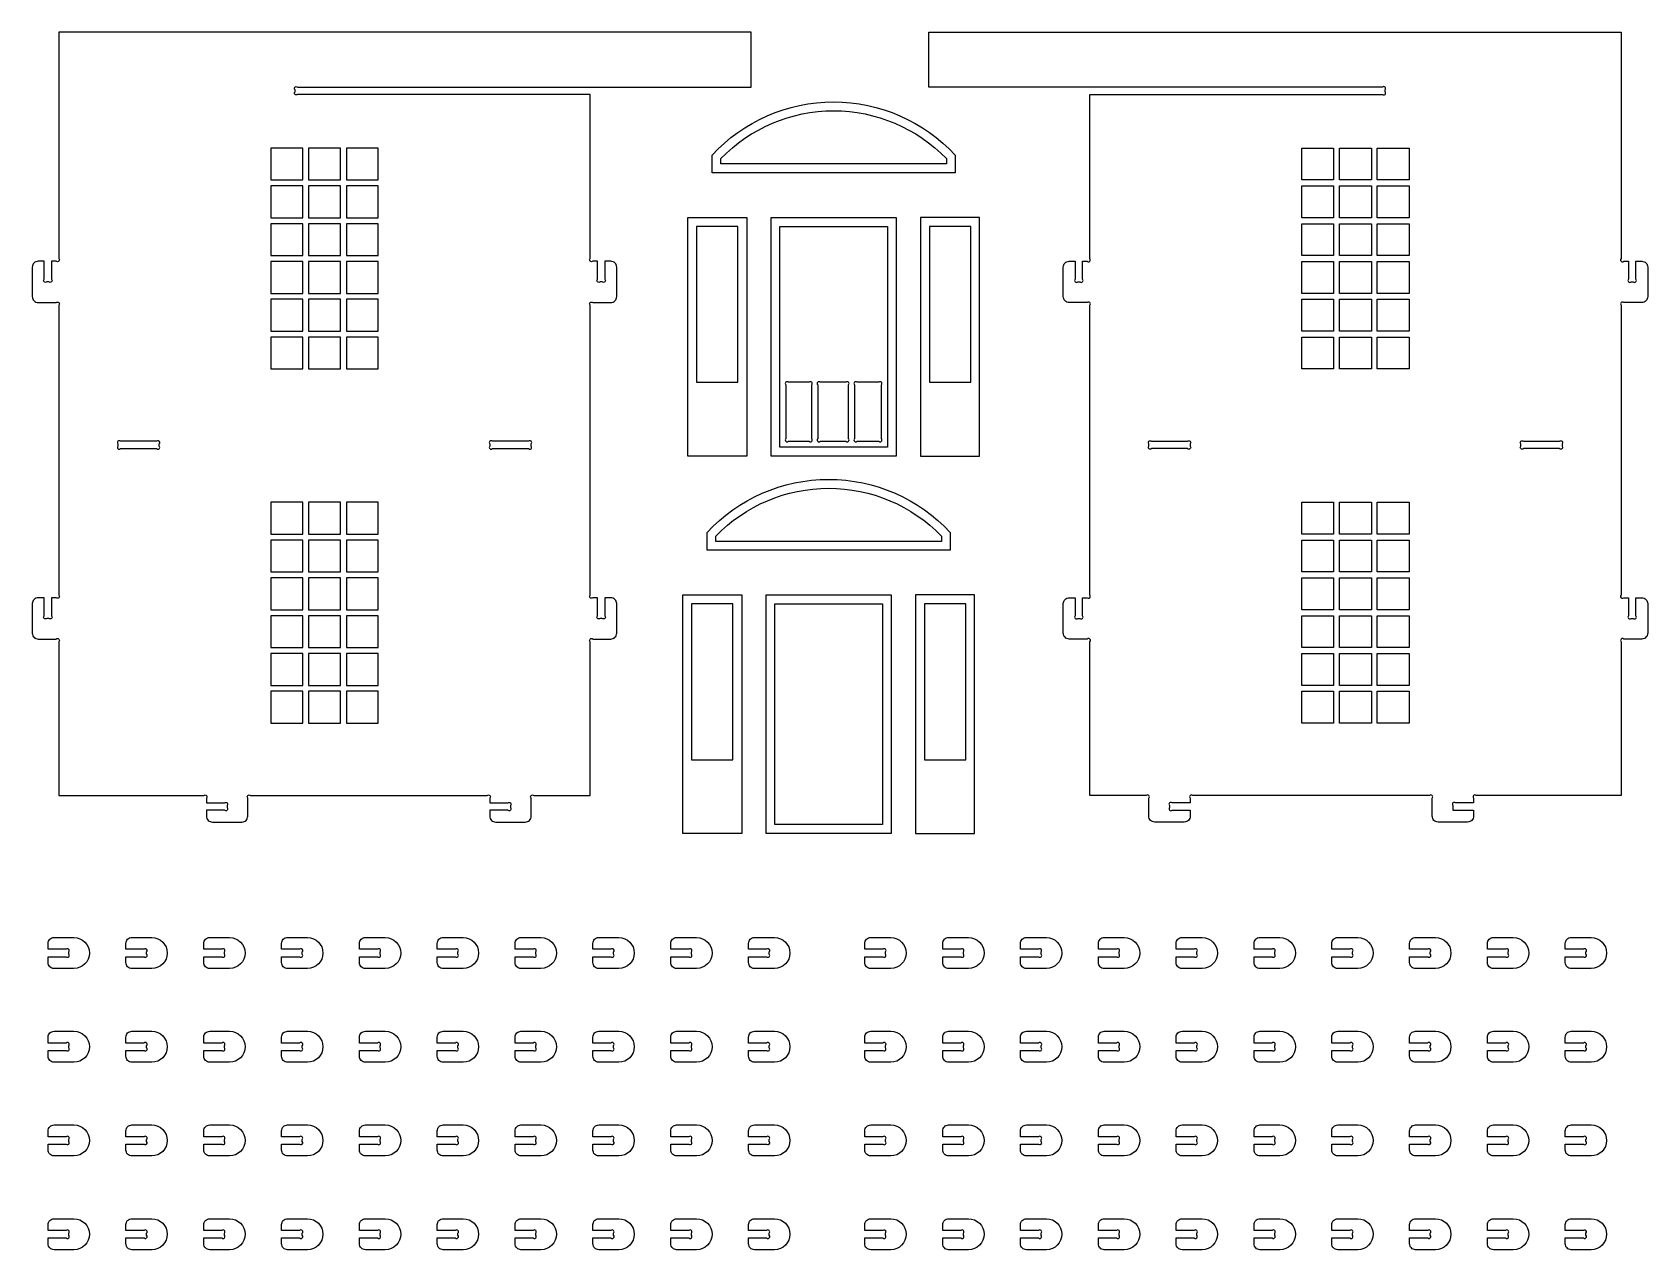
# Model space of a CAD drawing. Extents: x 9576 to 9806, y 1039 to 1165.
# Drawn here: x 9750.9 to 9805.6, y 1041.4 to 1082.7 of the extents above; entities that cross this region are included whole.
import ezdxf

# ---------------------------------------------------------------- set-up
doc = ezdxf.new("R2010")
doc.units = 0
doc.header["$MEASUREMENT"] = 0
doc.layers.add('LAYER_1', color=18, linetype='CONTINUOUS')

msp = doc.modelspace()

# ---------------------------------------------------------------- linework, layer by layer
at = {"layer": 'LAYER_1'}
for points in [[(9775.224, 1081.73), (9775.224, 1082.657), (9751.774, 1082.657), (9751.774, 1074.99, -1), (9751.685, 1074.902), (9751.524, 1074.902), (9751.524, 1074.29, -1), (9751.435, 1074.202), (9751.362, 1074.202, -1), (9751.274, 1074.29), (9751.274, 1074.902), (9751.074, 1074.902, 0.414214), (9750.874, 1074.702), (9750.874, 1073.702, 0.414214), (9751.074, 1073.502), (9751.685, 1073.502, -1), (9751.774, 1073.413), (9751.774, 1063.59, -1), (9751.685, 1063.502), (9751.524, 1063.502), (9751.524, 1062.89, -1), (9751.435, 1062.802), (9751.362, 1062.802, -1), (9751.274, 1062.89), (9751.274, 1063.502), (9751.074, 1063.502, 0.414214), (9750.874, 1063.302), (9750.874, 1062.302, 0.414214), (9751.074, 1062.102), (9751.685, 1062.102, -1), (9751.774, 1062.013), (9751.774, 1056.802), (9756.685, 1056.802, -1), (9756.774, 1056.713), (9756.774, 1056.552), (9757.385, 1056.552, -1), (9757.474, 1056.463), (9757.474, 1056.39, -1), (9757.385, 1056.302), (9756.774, 1056.302), (9756.774, 1056.102, 0.414214), (9756.974, 1055.902), (9757.974, 1055.902, 0.414214), (9758.174, 1056.102), (9758.174, 1056.713, -1), (9758.262, 1056.802), (9766.285, 1056.802, -1), (9766.374, 1056.713), (9766.374, 1056.552), (9766.985, 1056.552, -1), (9767.074, 1056.463), (9767.074, 1056.39, -1), (9766.985, 1056.302), (9766.374, 1056.302), (9766.374, 1056.102, 0.414214), (9766.574, 1055.902), (9767.574, 1055.902, 0.414214), (9767.774, 1056.102), (9767.774, 1056.713, -1), (9767.862, 1056.802), (9769.774, 1056.802), (9769.774, 1062.013, -1), (9769.862, 1062.102), (9770.474, 1062.102, 0.414214), (9770.674, 1062.302), (9770.674, 1063.302, 0.414214), (9770.474, 1063.502), (9770.274, 1063.502), (9770.274, 1062.89, -1), (9770.185, 1062.802), (9770.112, 1062.802, -1), (9770.024, 1062.89), (9770.024, 1063.502), (9769.862, 1063.502, -1), (9769.774, 1063.59), (9769.774, 1073.413, -1), (9769.862, 1073.502), (9770.474, 1073.502, 0.414214), (9770.674, 1073.702), (9770.674, 1074.702, 0.414214), (9770.474, 1074.902), (9770.274, 1074.902), (9770.274, 1074.29, -1), (9770.185, 1074.202), (9770.112, 1074.202, -1), (9770.024, 1074.29), (9770.024, 1074.902), (9769.862, 1074.902, -1), (9769.774, 1074.99), (9769.774, 1080.552), (9759.862, 1080.552, -1), (9759.774, 1080.64), (9759.774, 1080.713, -1), (9759.862, 1080.802), (9775.224, 1080.802)], [(9796.704, 1080.64), (9796.704, 1080.713, 1), (9796.616, 1080.802), (9781.254, 1080.802), (9781.254, 1082.657), (9804.704, 1082.657), (9804.704, 1074.99, 1), (9804.792, 1074.902), (9804.954, 1074.902), (9804.954, 1074.29, 1), (9805.042, 1074.202), (9805.116, 1074.202, 1), (9805.204, 1074.29), (9805.204, 1074.902), (9805.404, 1074.902, -0.414214), (9805.604, 1074.702), (9805.604, 1073.702, -0.414214), (9805.404, 1073.502), (9804.792, 1073.502, 1), (9804.704, 1073.413), (9804.704, 1063.59, 1), (9804.792, 1063.502), (9804.954, 1063.502), (9804.954, 1062.89, 1), (9805.042, 1062.802), (9805.116, 1062.802, 1), (9805.204, 1062.89), (9805.204, 1063.502), (9805.404, 1063.502, -0.414214), (9805.604, 1063.302), (9805.604, 1062.302, -0.414214), (9805.404, 1062.102), (9804.792, 1062.102, 1), (9804.704, 1062.013), (9804.704, 1056.802), (9799.792, 1056.802, 1), (9799.704, 1056.713), (9799.704, 1056.552), (9799.092, 1056.552, 1), (9799.004, 1056.463), (9799.004, 1056.302), (9799.704, 1056.302), (9799.704, 1056.102, -0.414214), (9799.504, 1055.902), (9798.504, 1055.902, -0.414214), (9798.304, 1056.102), (9798.304, 1056.713, 1), (9798.216, 1056.802), (9790.192, 1056.802, 1), (9790.104, 1056.713), (9790.104, 1056.552), (9789.492, 1056.552, 1), (9789.404, 1056.463), (9789.404, 1056.39, 1), (9789.492, 1056.302), (9790.104, 1056.302), (9790.104, 1056.102, -0.414214), (9789.904, 1055.902), (9788.904, 1055.902, -0.414214), (9788.704, 1056.102), (9788.704, 1056.713, 1), (9788.616, 1056.802), (9786.704, 1056.802), (9786.704, 1062.013, 1), (9786.616, 1062.102), (9786.004, 1062.102, -0.414214), (9785.804, 1062.302), (9785.804, 1063.302, -0.414214), (9786.004, 1063.502), (9786.204, 1063.502), (9786.204, 1062.89, 1), (9786.292, 1062.802), (9786.366, 1062.802, 1), (9786.454, 1062.89), (9786.454, 1063.502), (9786.616, 1063.502, 1), (9786.704, 1063.59), (9786.704, 1073.413, 1), (9786.616, 1073.502), (9786.004, 1073.502, -0.414214), (9785.804, 1073.702), (9785.804, 1074.702, -0.414214), (9786.004, 1074.902), (9786.204, 1074.902), (9786.204, 1074.29, 1), (9786.292, 1074.202), (9786.366, 1074.202, 1), (9786.454, 1074.29), (9786.454, 1074.902), (9786.616, 1074.902, 1), (9786.704, 1074.99), (9786.704, 1080.552), (9796.616, 1080.552, 1)], [(9782.143, 1077.899), (9773.903, 1077.899), (9773.903, 1078.499, -0.436893), (9782.143, 1078.499)], [(9781.843, 1078.199), (9774.203, 1078.199), (9774.203, 1078.379, -0.423936), (9781.843, 1078.379)], [(9777.194, 1070.802), (9776.491, 1070.802, 1), (9776.403, 1070.713), (9776.403, 1068.89, 1), (9776.491, 1068.802), (9777.194, 1068.802, 1), (9777.283, 1068.89), (9777.283, 1070.713, 1)], [(9778.441, 1070.802), (9777.571, 1070.802, 1), (9777.483, 1070.713), (9777.483, 1068.89, 1), (9777.571, 1068.802), (9778.441, 1068.802, 1), (9778.529, 1068.89), (9778.529, 1070.713, 1)], [(9779.554, 1070.802), (9778.818, 1070.802, 1), (9778.729, 1070.713), (9778.729, 1068.89, 1), (9778.818, 1068.802), (9779.554, 1068.802, 1), (9779.643, 1068.89), (9779.643, 1070.713, 1)], [(9753.862, 1068.552), (9755.085, 1068.552, 1), (9755.174, 1068.64), (9755.174, 1068.713, 1), (9755.085, 1068.802), (9753.862, 1068.802, 1), (9753.774, 1068.713), (9753.774, 1068.64, 1)], [(9766.462, 1068.552), (9767.685, 1068.552, 1), (9767.774, 1068.64), (9767.774, 1068.713, 1), (9767.685, 1068.802), (9766.462, 1068.802, 1), (9766.374, 1068.713), (9766.374, 1068.64, 1)], [(9788.792, 1068.802), (9790.016, 1068.802, -1), (9790.104, 1068.713), (9790.104, 1068.64, -1), (9790.016, 1068.552), (9788.792, 1068.552, -1), (9788.704, 1068.64), (9788.704, 1068.713, -1)], [(9801.392, 1068.802), (9802.616, 1068.802, -1), (9802.704, 1068.713), (9802.704, 1068.64, -1), (9802.616, 1068.552), (9801.392, 1068.552, -1), (9801.304, 1068.64), (9801.304, 1068.713, -1)], [(9781.975, 1065.112), (9773.735, 1065.112), (9773.735, 1065.712, -0.436893), (9781.975, 1065.712)], [(9781.675, 1065.412), (9774.035, 1065.412), (9774.035, 1065.592, -0.423936), (9781.675, 1065.592)], [(9751.409, 1051.341), (9752.021, 1051.341, 1), (9752.109, 1051.429), (9752.109, 1051.503, 1), (9752.021, 1051.591), (9751.409, 1051.591), (9751.409, 1051.791, -0.414214), (9751.609, 1051.991), (9752.284, 1051.991, -1), (9752.284, 1050.941), (9751.609, 1050.941, -0.414214), (9751.409, 1051.141)], [(9754.046, 1051.341), (9754.658, 1051.341, 1), (9754.746, 1051.429), (9754.746, 1051.503, 1), (9754.658, 1051.591), (9754.046, 1051.591), (9754.046, 1051.791, -0.414214), (9754.246, 1051.991), (9754.921, 1051.991, -1), (9754.921, 1050.941), (9754.246, 1050.941, -0.414214), (9754.046, 1051.141)], [(9756.683, 1051.341), (9757.295, 1051.341, 1), (9757.383, 1051.429), (9757.383, 1051.503, 1), (9757.295, 1051.591), (9756.683, 1051.591), (9756.683, 1051.791, -0.414214), (9756.883, 1051.991), (9757.558, 1051.991, -1), (9757.558, 1050.941), (9756.883, 1050.941, -0.414214), (9756.683, 1051.141)], [(9759.32, 1051.341), (9759.932, 1051.341, 1), (9760.02, 1051.429), (9760.02, 1051.503, 1), (9759.932, 1051.591), (9759.32, 1051.591), (9759.32, 1051.791, -0.414214), (9759.52, 1051.991), (9760.195, 1051.991, -1), (9760.195, 1050.941), (9759.52, 1050.941, -0.414214), (9759.32, 1051.141)], [(9761.957, 1051.341), (9762.568, 1051.341, 1), (9762.657, 1051.429), (9762.657, 1051.503, 1), (9762.568, 1051.591), (9761.957, 1051.591), (9761.957, 1051.791, -0.414214), (9762.157, 1051.991), (9762.832, 1051.991, -1), (9762.832, 1050.941), (9762.157, 1050.941, -0.414214), (9761.957, 1051.141)], [(9764.594, 1051.341), (9765.205, 1051.341, 1), (9765.294, 1051.429), (9765.294, 1051.503, 1), (9765.205, 1051.591), (9764.594, 1051.591), (9764.594, 1051.791, -0.414214), (9764.794, 1051.991), (9765.469, 1051.991, -1), (9765.469, 1050.941), (9764.794, 1050.941, -0.414214), (9764.594, 1051.141)], [(9767.23, 1051.341), (9767.842, 1051.341, 1), (9767.93, 1051.429), (9767.93, 1051.503, 1), (9767.842, 1051.591), (9767.23, 1051.591), (9767.23, 1051.791, -0.414214), (9767.43, 1051.991), (9768.105, 1051.991, -1), (9768.105, 1050.941), (9767.43, 1050.941, -0.414214), (9767.23, 1051.141)], [(9769.867, 1051.341), (9770.479, 1051.341, 1), (9770.567, 1051.429), (9770.567, 1051.503, 1), (9770.479, 1051.591), (9769.867, 1051.591), (9769.867, 1051.791, -0.414214), (9770.067, 1051.991), (9770.742, 1051.991, -1), (9770.742, 1050.941), (9770.067, 1050.941, -0.414214), (9769.867, 1051.141)], [(9772.504, 1051.341), (9773.116, 1051.341, 1), (9773.204, 1051.429), (9773.204, 1051.503, 1), (9773.116, 1051.591), (9772.504, 1051.591), (9772.504, 1051.791, -0.414214), (9772.704, 1051.991), (9773.379, 1051.991, -1), (9773.379, 1050.941), (9772.704, 1050.941, -0.414214), (9772.504, 1051.141)], [(9775.141, 1051.341), (9775.753, 1051.341, 1), (9775.841, 1051.429), (9775.841, 1051.503, 1), (9775.753, 1051.591), (9775.141, 1051.591), (9775.141, 1051.791, -0.414214), (9775.341, 1051.991), (9776.016, 1051.991, -1), (9776.016, 1050.941), (9775.341, 1050.941, -0.414214), (9775.141, 1051.141)], [(9779.081, 1051.341), (9779.693, 1051.341, 1), (9779.781, 1051.429), (9779.781, 1051.503, 1), (9779.693, 1051.591), (9779.081, 1051.591), (9779.081, 1051.791, -0.414214), (9779.281, 1051.991), (9779.956, 1051.991, -1), (9779.956, 1050.941), (9779.281, 1050.941, -0.414214), (9779.081, 1051.141)], [(9781.718, 1051.341), (9782.33, 1051.341, 1), (9782.418, 1051.429), (9782.418, 1051.503, 1), (9782.33, 1051.591), (9781.718, 1051.591), (9781.718, 1051.791, -0.414214), (9781.918, 1051.991), (9782.593, 1051.991, -1), (9782.593, 1050.941), (9781.918, 1050.941, -0.414214), (9781.718, 1051.141)], [(9784.355, 1051.341), (9784.967, 1051.341, 1), (9785.055, 1051.429), (9785.055, 1051.503, 1), (9784.967, 1051.591), (9784.355, 1051.591), (9784.355, 1051.791, -0.414214), (9784.555, 1051.991), (9785.23, 1051.991, -1), (9785.23, 1050.941), (9784.555, 1050.941, -0.414214), (9784.355, 1051.141)], [(9786.992, 1051.341), (9787.604, 1051.341, 1), (9787.692, 1051.429), (9787.692, 1051.503, 1), (9787.604, 1051.591), (9786.992, 1051.591), (9786.992, 1051.791, -0.414214), (9787.192, 1051.991), (9787.867, 1051.991, -1), (9787.867, 1050.941), (9787.192, 1050.941, -0.414214), (9786.992, 1051.141)], [(9789.629, 1051.341), (9790.24, 1051.341, 1), (9790.329, 1051.429), (9790.329, 1051.503, 1), (9790.24, 1051.591), (9789.629, 1051.591), (9789.629, 1051.791, -0.414214), (9789.829, 1051.991), (9790.504, 1051.991, -1), (9790.504, 1050.941), (9789.829, 1050.941, -0.414214), (9789.629, 1051.141)], [(9792.266, 1051.341), (9792.877, 1051.341, 1), (9792.966, 1051.429), (9792.966, 1051.503, 1), (9792.877, 1051.591), (9792.266, 1051.591), (9792.266, 1051.791, -0.414214), (9792.466, 1051.991), (9793.141, 1051.991, -1), (9793.141, 1050.941), (9792.466, 1050.941, -0.414214), (9792.266, 1051.141)], [(9794.903, 1051.341), (9795.514, 1051.341, 1), (9795.603, 1051.429), (9795.603, 1051.503, 1), (9795.514, 1051.591), (9794.903, 1051.591), (9794.903, 1051.791, -0.414214), (9795.103, 1051.991), (9795.778, 1051.991, -1), (9795.778, 1050.941), (9795.103, 1050.941, -0.414214), (9794.903, 1051.141)], [(9797.539, 1051.341), (9798.151, 1051.341, 1), (9798.239, 1051.429), (9798.239, 1051.503, 1), (9798.151, 1051.591), (9797.539, 1051.591), (9797.539, 1051.791, -0.414214), (9797.739, 1051.991), (9798.414, 1051.991, -1), (9798.414, 1050.941), (9797.739, 1050.941, -0.414214), (9797.539, 1051.141)], [(9800.176, 1051.341), (9800.788, 1051.341, 1), (9800.876, 1051.429), (9800.876, 1051.503, 1), (9800.788, 1051.591), (9800.176, 1051.591), (9800.176, 1051.791, -0.414214), (9800.376, 1051.991), (9801.051, 1051.991, -1), (9801.051, 1050.941), (9800.376, 1050.941, -0.414214), (9800.176, 1051.141)], [(9802.813, 1051.341), (9803.425, 1051.341, 1), (9803.513, 1051.429), (9803.513, 1051.503, 1), (9803.425, 1051.591), (9802.813, 1051.591), (9802.813, 1051.791, -0.414214), (9803.013, 1051.991), (9803.688, 1051.991, -1), (9803.688, 1050.941), (9803.013, 1050.941, -0.414214), (9802.813, 1051.141)], [(9751.409, 1048.166), (9752.021, 1048.166, 1), (9752.109, 1048.254), (9752.109, 1048.327, 1), (9752.021, 1048.416), (9751.409, 1048.416), (9751.409, 1048.616, -0.414214), (9751.609, 1048.816), (9752.284, 1048.816, -1), (9752.284, 1047.766), (9751.609, 1047.766, -0.414214), (9751.409, 1047.966)], [(9754.046, 1048.166), (9754.658, 1048.166, 1), (9754.746, 1048.254), (9754.746, 1048.327, 1), (9754.658, 1048.416), (9754.046, 1048.416), (9754.046, 1048.616, -0.414214), (9754.246, 1048.816), (9754.921, 1048.816, -1), (9754.921, 1047.766), (9754.246, 1047.766, -0.414214), (9754.046, 1047.966)], [(9756.683, 1048.166), (9757.295, 1048.166, 1), (9757.383, 1048.254), (9757.383, 1048.327, 1), (9757.295, 1048.416), (9756.683, 1048.416), (9756.683, 1048.616, -0.414214), (9756.883, 1048.816), (9757.558, 1048.816, -1), (9757.558, 1047.766), (9756.883, 1047.766, -0.414214), (9756.683, 1047.966)], [(9759.32, 1048.166), (9759.932, 1048.166, 1), (9760.02, 1048.254), (9760.02, 1048.327, 1), (9759.932, 1048.416), (9759.32, 1048.416), (9759.32, 1048.616, -0.414214), (9759.52, 1048.816), (9760.195, 1048.816, -1), (9760.195, 1047.766), (9759.52, 1047.766, -0.414214), (9759.32, 1047.966)], [(9761.957, 1048.166), (9762.568, 1048.166, 1), (9762.657, 1048.254), (9762.657, 1048.327, 1), (9762.568, 1048.416), (9761.957, 1048.416), (9761.957, 1048.616, -0.414214), (9762.157, 1048.816), (9762.832, 1048.816, -1), (9762.832, 1047.766), (9762.157, 1047.766, -0.414214), (9761.957, 1047.966)], [(9764.594, 1048.166), (9765.205, 1048.166, 1), (9765.294, 1048.254), (9765.294, 1048.327, 1), (9765.205, 1048.416), (9764.594, 1048.416), (9764.594, 1048.616, -0.414214), (9764.794, 1048.816), (9765.469, 1048.816, -1), (9765.469, 1047.766), (9764.794, 1047.766, -0.414214), (9764.594, 1047.966)], [(9767.23, 1048.166), (9767.842, 1048.166, 1), (9767.93, 1048.254), (9767.93, 1048.327, 1), (9767.842, 1048.416), (9767.23, 1048.416), (9767.23, 1048.616, -0.414214), (9767.43, 1048.816), (9768.105, 1048.816, -1), (9768.105, 1047.766), (9767.43, 1047.766, -0.414214), (9767.23, 1047.966)], [(9769.867, 1048.166), (9770.479, 1048.166, 1), (9770.567, 1048.254), (9770.567, 1048.327, 1), (9770.479, 1048.416), (9769.867, 1048.416), (9769.867, 1048.616, -0.414214), (9770.067, 1048.816), (9770.742, 1048.816, -1), (9770.742, 1047.766), (9770.067, 1047.766, -0.414214), (9769.867, 1047.966)], [(9772.504, 1048.166), (9773.116, 1048.166, 1), (9773.204, 1048.254), (9773.204, 1048.327, 1), (9773.116, 1048.416), (9772.504, 1048.416), (9772.504, 1048.616, -0.414214), (9772.704, 1048.816), (9773.379, 1048.816, -1), (9773.379, 1047.766), (9772.704, 1047.766, -0.414214), (9772.504, 1047.966)], [(9775.141, 1048.166), (9775.753, 1048.166, 1), (9775.841, 1048.254), (9775.841, 1048.327, 1), (9775.753, 1048.416), (9775.141, 1048.416), (9775.141, 1048.616, -0.414214), (9775.341, 1048.816), (9776.016, 1048.816, -1), (9776.016, 1047.766), (9775.341, 1047.766, -0.414214), (9775.141, 1047.966)], [(9779.081, 1048.166), (9779.693, 1048.166, 1), (9779.781, 1048.254), (9779.781, 1048.327, 1), (9779.693, 1048.416), (9779.081, 1048.416), (9779.081, 1048.616, -0.414214), (9779.281, 1048.816), (9779.956, 1048.816, -1), (9779.956, 1047.766), (9779.281, 1047.766, -0.414214), (9779.081, 1047.966)], [(9781.718, 1048.166), (9782.33, 1048.166, 1), (9782.418, 1048.254), (9782.418, 1048.327, 1), (9782.33, 1048.416), (9781.718, 1048.416), (9781.718, 1048.616, -0.414214), (9781.918, 1048.816), (9782.593, 1048.816, -1), (9782.593, 1047.766), (9781.918, 1047.766, -0.414214), (9781.718, 1047.966)], [(9784.355, 1048.166), (9784.967, 1048.166, 1), (9785.055, 1048.254), (9785.055, 1048.327, 1), (9784.967, 1048.416), (9784.355, 1048.416), (9784.355, 1048.616, -0.414214), (9784.555, 1048.816), (9785.23, 1048.816, -1), (9785.23, 1047.766), (9784.555, 1047.766, -0.414214), (9784.355, 1047.966)], [(9786.992, 1048.166), (9787.604, 1048.166, 1), (9787.692, 1048.254), (9787.692, 1048.327, 1), (9787.604, 1048.416), (9786.992, 1048.416), (9786.992, 1048.616, -0.414214), (9787.192, 1048.816), (9787.867, 1048.816, -1), (9787.867, 1047.766), (9787.192, 1047.766, -0.414214), (9786.992, 1047.966)], [(9789.629, 1048.166), (9790.24, 1048.166, 1), (9790.329, 1048.254), (9790.329, 1048.327, 1), (9790.24, 1048.416), (9789.629, 1048.416), (9789.629, 1048.616, -0.414214), (9789.829, 1048.816), (9790.504, 1048.816, -1), (9790.504, 1047.766), (9789.829, 1047.766, -0.414214), (9789.629, 1047.966)], [(9792.266, 1048.166), (9792.877, 1048.166, 1), (9792.966, 1048.254), (9792.966, 1048.327, 1), (9792.877, 1048.416), (9792.266, 1048.416), (9792.266, 1048.616, -0.414214), (9792.466, 1048.816), (9793.141, 1048.816, -1), (9793.141, 1047.766), (9792.466, 1047.766, -0.414214), (9792.266, 1047.966)], [(9794.903, 1048.166), (9795.514, 1048.166, 1), (9795.603, 1048.254), (9795.603, 1048.327, 1), (9795.514, 1048.416), (9794.903, 1048.416), (9794.903, 1048.616, -0.414214), (9795.103, 1048.816), (9795.778, 1048.816, -1), (9795.778, 1047.766), (9795.103, 1047.766, -0.414214), (9794.903, 1047.966)], [(9797.539, 1048.166), (9798.151, 1048.166, 1), (9798.239, 1048.254), (9798.239, 1048.327, 1), (9798.151, 1048.416), (9797.539, 1048.416), (9797.539, 1048.616, -0.414214), (9797.739, 1048.816), (9798.414, 1048.816, -1), (9798.414, 1047.766), (9797.739, 1047.766, -0.414214), (9797.539, 1047.966)], [(9800.176, 1048.166), (9800.788, 1048.166, 1), (9800.876, 1048.254), (9800.876, 1048.327, 1), (9800.788, 1048.416), (9800.176, 1048.416), (9800.176, 1048.616, -0.414214), (9800.376, 1048.816), (9801.051, 1048.816, -1), (9801.051, 1047.766), (9800.376, 1047.766, -0.414214), (9800.176, 1047.966)], [(9802.813, 1048.166), (9803.425, 1048.166, 1), (9803.513, 1048.254), (9803.513, 1048.327, 1), (9803.425, 1048.416), (9802.813, 1048.416), (9802.813, 1048.616, -0.414214), (9803.013, 1048.816), (9803.688, 1048.816, -1), (9803.688, 1047.766), (9803.013, 1047.766, -0.414214), (9802.813, 1047.966)], [(9751.409, 1044.99), (9752.021, 1044.99, 1), (9752.109, 1045.079), (9752.109, 1045.152, 1), (9752.021, 1045.24), (9751.409, 1045.24), (9751.409, 1045.44, -0.414214), (9751.609, 1045.64), (9752.284, 1045.64, -1), (9752.284, 1044.59), (9751.609, 1044.59, -0.414214), (9751.409, 1044.79)], [(9754.046, 1044.99), (9754.658, 1044.99, 1), (9754.746, 1045.079), (9754.746, 1045.152, 1), (9754.658, 1045.24), (9754.046, 1045.24), (9754.046, 1045.44, -0.414214), (9754.246, 1045.64), (9754.921, 1045.64, -1), (9754.921, 1044.59), (9754.246, 1044.59, -0.414214), (9754.046, 1044.79)], [(9756.683, 1044.99), (9757.295, 1044.99, 1), (9757.383, 1045.079), (9757.383, 1045.152, 1), (9757.295, 1045.24), (9756.683, 1045.24), (9756.683, 1045.44, -0.414214), (9756.883, 1045.64), (9757.558, 1045.64, -1), (9757.558, 1044.59), (9756.883, 1044.59, -0.414214), (9756.683, 1044.79)], [(9759.32, 1044.99), (9759.932, 1044.99, 1), (9760.02, 1045.079), (9760.02, 1045.152, 1), (9759.932, 1045.24), (9759.32, 1045.24), (9759.32, 1045.44, -0.414214), (9759.52, 1045.64), (9760.195, 1045.64, -1), (9760.195, 1044.59), (9759.52, 1044.59, -0.414214), (9759.32, 1044.79)], [(9761.957, 1044.99), (9762.568, 1044.99, 1), (9762.657, 1045.079), (9762.657, 1045.152, 1), (9762.568, 1045.24), (9761.957, 1045.24), (9761.957, 1045.44, -0.414214), (9762.157, 1045.64), (9762.832, 1045.64, -1), (9762.832, 1044.59), (9762.157, 1044.59, -0.414214), (9761.957, 1044.79)], [(9764.594, 1044.99), (9765.205, 1044.99, 1), (9765.294, 1045.079), (9765.294, 1045.152, 1), (9765.205, 1045.24), (9764.594, 1045.24), (9764.594, 1045.44, -0.414214), (9764.794, 1045.64), (9765.469, 1045.64, -1), (9765.469, 1044.59), (9764.794, 1044.59, -0.414214), (9764.594, 1044.79)], [(9767.23, 1044.99), (9767.842, 1044.99, 1), (9767.93, 1045.079), (9767.93, 1045.152, 1), (9767.842, 1045.24), (9767.23, 1045.24), (9767.23, 1045.44, -0.414214), (9767.43, 1045.64), (9768.105, 1045.64, -1), (9768.105, 1044.59), (9767.43, 1044.59, -0.414214), (9767.23, 1044.79)], [(9769.867, 1044.99), (9770.479, 1044.99, 1), (9770.567, 1045.079), (9770.567, 1045.152, 1), (9770.479, 1045.24), (9769.867, 1045.24), (9769.867, 1045.44, -0.414214), (9770.067, 1045.64), (9770.742, 1045.64, -1), (9770.742, 1044.59), (9770.067, 1044.59, -0.414214), (9769.867, 1044.79)], [(9772.504, 1044.99), (9773.116, 1044.99, 1), (9773.204, 1045.079), (9773.204, 1045.152, 1), (9773.116, 1045.24), (9772.504, 1045.24), (9772.504, 1045.44, -0.414214), (9772.704, 1045.64), (9773.379, 1045.64, -1), (9773.379, 1044.59), (9772.704, 1044.59, -0.414214), (9772.504, 1044.79)], [(9775.141, 1044.99), (9775.753, 1044.99, 1), (9775.841, 1045.079), (9775.841, 1045.152, 1), (9775.753, 1045.24), (9775.141, 1045.24), (9775.141, 1045.44, -0.414214), (9775.341, 1045.64), (9776.016, 1045.64, -1), (9776.016, 1044.59), (9775.341, 1044.59, -0.414214), (9775.141, 1044.79)], [(9779.081, 1044.99), (9779.693, 1044.99, 1), (9779.781, 1045.079), (9779.781, 1045.152, 1), (9779.693, 1045.24), (9779.081, 1045.24), (9779.081, 1045.44, -0.414214), (9779.281, 1045.64), (9779.956, 1045.64, -1), (9779.956, 1044.59), (9779.281, 1044.59, -0.414214), (9779.081, 1044.79)], [(9781.718, 1044.99), (9782.33, 1044.99, 1), (9782.418, 1045.079), (9782.418, 1045.152, 1), (9782.33, 1045.24), (9781.718, 1045.24), (9781.718, 1045.44, -0.414214), (9781.918, 1045.64), (9782.593, 1045.64, -1), (9782.593, 1044.59), (9781.918, 1044.59, -0.414214), (9781.718, 1044.79)], [(9784.355, 1044.99), (9784.967, 1044.99, 1), (9785.055, 1045.079), (9785.055, 1045.152, 1), (9784.967, 1045.24), (9784.355, 1045.24), (9784.355, 1045.44, -0.414214), (9784.555, 1045.64), (9785.23, 1045.64, -1), (9785.23, 1044.59), (9784.555, 1044.59, -0.414214), (9784.355, 1044.79)], [(9786.992, 1044.99), (9787.604, 1044.99, 1), (9787.692, 1045.079), (9787.692, 1045.152, 1), (9787.604, 1045.24), (9786.992, 1045.24), (9786.992, 1045.44, -0.414214), (9787.192, 1045.64), (9787.867, 1045.64, -1), (9787.867, 1044.59), (9787.192, 1044.59, -0.414214), (9786.992, 1044.79)], [(9789.629, 1044.99), (9790.24, 1044.99, 1), (9790.329, 1045.079), (9790.329, 1045.152, 1), (9790.24, 1045.24), (9789.629, 1045.24), (9789.629, 1045.44, -0.414214), (9789.829, 1045.64), (9790.504, 1045.64, -1), (9790.504, 1044.59), (9789.829, 1044.59, -0.414214), (9789.629, 1044.79)], [(9792.266, 1044.99), (9792.877, 1044.99, 1), (9792.966, 1045.079), (9792.966, 1045.152, 1), (9792.877, 1045.24), (9792.266, 1045.24), (9792.266, 1045.44, -0.414214), (9792.466, 1045.64), (9793.141, 1045.64, -1), (9793.141, 1044.59), (9792.466, 1044.59, -0.414214), (9792.266, 1044.79)], [(9794.903, 1044.99), (9795.514, 1044.99, 1), (9795.603, 1045.079), (9795.603, 1045.152, 1), (9795.514, 1045.24), (9794.903, 1045.24), (9794.903, 1045.44, -0.414214), (9795.103, 1045.64), (9795.778, 1045.64, -1), (9795.778, 1044.59), (9795.103, 1044.59, -0.414214), (9794.903, 1044.79)], [(9797.539, 1044.99), (9798.151, 1044.99, 1), (9798.239, 1045.079), (9798.239, 1045.152, 1), (9798.151, 1045.24), (9797.539, 1045.24), (9797.539, 1045.44, -0.414214), (9797.739, 1045.64), (9798.414, 1045.64, -1), (9798.414, 1044.59), (9797.739, 1044.59, -0.414214), (9797.539, 1044.79)], [(9800.176, 1044.99), (9800.788, 1044.99, 1), (9800.876, 1045.079), (9800.876, 1045.152, 1), (9800.788, 1045.24), (9800.176, 1045.24), (9800.176, 1045.44, -0.414214), (9800.376, 1045.64), (9801.051, 1045.64, -1), (9801.051, 1044.59), (9800.376, 1044.59, -0.414214), (9800.176, 1044.79)], [(9802.813, 1044.99), (9803.425, 1044.99, 1), (9803.513, 1045.079), (9803.513, 1045.152, 1), (9803.425, 1045.24), (9802.813, 1045.24), (9802.813, 1045.44, -0.414214), (9803.013, 1045.64), (9803.688, 1045.64, -1), (9803.688, 1044.59), (9803.013, 1044.59, -0.414214), (9802.813, 1044.79)], [(9751.409, 1041.815), (9752.021, 1041.815, 1), (9752.109, 1041.903), (9752.109, 1041.976, 1), (9752.021, 1042.065), (9751.409, 1042.065), (9751.409, 1042.265, -0.414214), (9751.609, 1042.465), (9752.284, 1042.465, -1), (9752.284, 1041.415), (9751.609, 1041.415, -0.414214), (9751.409, 1041.615)], [(9754.046, 1041.815), (9754.658, 1041.815, 1), (9754.746, 1041.903), (9754.746, 1041.976, 1), (9754.658, 1042.065), (9754.046, 1042.065), (9754.046, 1042.265, -0.414214), (9754.246, 1042.465), (9754.921, 1042.465, -1), (9754.921, 1041.415), (9754.246, 1041.415, -0.414214), (9754.046, 1041.615)], [(9756.683, 1041.815), (9757.295, 1041.815, 1), (9757.383, 1041.903), (9757.383, 1041.976, 1), (9757.295, 1042.065), (9756.683, 1042.065), (9756.683, 1042.265, -0.414214), (9756.883, 1042.465), (9757.558, 1042.465, -1), (9757.558, 1041.415), (9756.883, 1041.415, -0.414214), (9756.683, 1041.615)], [(9759.32, 1041.815), (9759.932, 1041.815, 1), (9760.02, 1041.903), (9760.02, 1041.976, 1), (9759.932, 1042.065), (9759.32, 1042.065), (9759.32, 1042.265, -0.414214), (9759.52, 1042.465), (9760.195, 1042.465, -1), (9760.195, 1041.415), (9759.52, 1041.415, -0.414214), (9759.32, 1041.615)], [(9761.957, 1041.815), (9762.568, 1041.815, 1), (9762.657, 1041.903), (9762.657, 1041.976, 1), (9762.568, 1042.065), (9761.957, 1042.065), (9761.957, 1042.265, -0.414214), (9762.157, 1042.465), (9762.832, 1042.465, -1), (9762.832, 1041.415), (9762.157, 1041.415, -0.414214), (9761.957, 1041.615)], [(9764.594, 1041.815), (9765.205, 1041.815, 1), (9765.294, 1041.903), (9765.294, 1041.976, 1), (9765.205, 1042.065), (9764.594, 1042.065), (9764.594, 1042.265, -0.414214), (9764.794, 1042.465), (9765.469, 1042.465, -1), (9765.469, 1041.415), (9764.794, 1041.415, -0.414214), (9764.594, 1041.615)], [(9767.23, 1041.815), (9767.842, 1041.815, 1), (9767.93, 1041.903), (9767.93, 1041.976, 1), (9767.842, 1042.065), (9767.23, 1042.065), (9767.23, 1042.265, -0.414214), (9767.43, 1042.465), (9768.105, 1042.465, -1), (9768.105, 1041.415), (9767.43, 1041.415, -0.414214), (9767.23, 1041.615)], [(9769.867, 1041.815), (9770.479, 1041.815, 1), (9770.567, 1041.903), (9770.567, 1041.976, 1), (9770.479, 1042.065), (9769.867, 1042.065), (9769.867, 1042.265, -0.414214), (9770.067, 1042.465), (9770.742, 1042.465, -1), (9770.742, 1041.415), (9770.067, 1041.415, -0.414214), (9769.867, 1041.615)], [(9772.504, 1041.815), (9773.116, 1041.815, 1), (9773.204, 1041.903), (9773.204, 1041.976, 1), (9773.116, 1042.065), (9772.504, 1042.065), (9772.504, 1042.265, -0.414214), (9772.704, 1042.465), (9773.379, 1042.465, -1), (9773.379, 1041.415), (9772.704, 1041.415, -0.414214), (9772.504, 1041.615)], [(9775.141, 1041.815), (9775.753, 1041.815, 1), (9775.841, 1041.903), (9775.841, 1041.976, 1), (9775.753, 1042.065), (9775.141, 1042.065), (9775.141, 1042.265, -0.414214), (9775.341, 1042.465), (9776.016, 1042.465, -1), (9776.016, 1041.415), (9775.341, 1041.415, -0.414214), (9775.141, 1041.615)], [(9779.081, 1041.815), (9779.693, 1041.815, 1), (9779.781, 1041.903), (9779.781, 1041.976, 1), (9779.693, 1042.065), (9779.081, 1042.065), (9779.081, 1042.265, -0.414214), (9779.281, 1042.465), (9779.956, 1042.465, -1), (9779.956, 1041.415), (9779.281, 1041.415, -0.414214), (9779.081, 1041.615)], [(9781.718, 1041.815), (9782.33, 1041.815, 1), (9782.418, 1041.903), (9782.418, 1041.976, 1), (9782.33, 1042.065), (9781.718, 1042.065), (9781.718, 1042.265, -0.414214), (9781.918, 1042.465), (9782.593, 1042.465, -1), (9782.593, 1041.415), (9781.918, 1041.415, -0.414214), (9781.718, 1041.615)], [(9784.355, 1041.815), (9784.967, 1041.815, 1), (9785.055, 1041.903), (9785.055, 1041.976, 1), (9784.967, 1042.065), (9784.355, 1042.065), (9784.355, 1042.265, -0.414214), (9784.555, 1042.465), (9785.23, 1042.465, -1), (9785.23, 1041.415), (9784.555, 1041.415, -0.414214), (9784.355, 1041.615)], [(9786.992, 1041.815), (9787.604, 1041.815, 1), (9787.692, 1041.903), (9787.692, 1041.976, 1), (9787.604, 1042.065), (9786.992, 1042.065), (9786.992, 1042.265, -0.414214), (9787.192, 1042.465), (9787.867, 1042.465, -1), (9787.867, 1041.415), (9787.192, 1041.415, -0.414214), (9786.992, 1041.615)], [(9789.629, 1041.815), (9790.24, 1041.815, 1), (9790.329, 1041.903), (9790.329, 1041.976, 1), (9790.24, 1042.065), (9789.629, 1042.065), (9789.629, 1042.265, -0.414214), (9789.829, 1042.465), (9790.504, 1042.465, -1), (9790.504, 1041.415), (9789.829, 1041.415, -0.414214), (9789.629, 1041.615)], [(9792.266, 1041.815), (9792.877, 1041.815, 1), (9792.966, 1041.903), (9792.966, 1041.976, 1), (9792.877, 1042.065), (9792.266, 1042.065), (9792.266, 1042.265, -0.414214), (9792.466, 1042.465), (9793.141, 1042.465, -1), (9793.141, 1041.415), (9792.466, 1041.415, -0.414214), (9792.266, 1041.615)], [(9794.903, 1041.815), (9795.514, 1041.815, 1), (9795.603, 1041.903), (9795.603, 1041.976, 1), (9795.514, 1042.065), (9794.903, 1042.065), (9794.903, 1042.265, -0.414214), (9795.103, 1042.465), (9795.778, 1042.465, -1), (9795.778, 1041.415), (9795.103, 1041.415, -0.414214), (9794.903, 1041.615)], [(9797.539, 1041.815), (9798.151, 1041.815, 1), (9798.239, 1041.903), (9798.239, 1041.976, 1), (9798.151, 1042.065), (9797.539, 1042.065), (9797.539, 1042.265, -0.414214), (9797.739, 1042.465), (9798.414, 1042.465, -1), (9798.414, 1041.415), (9797.739, 1041.415, -0.414214), (9797.539, 1041.615)], [(9800.176, 1041.815), (9800.788, 1041.815, 1), (9800.876, 1041.903), (9800.876, 1041.976, 1), (9800.788, 1042.065), (9800.176, 1042.065), (9800.176, 1042.265, -0.414214), (9800.376, 1042.465), (9801.051, 1042.465, -1), (9801.051, 1041.415), (9800.376, 1041.415, -0.414214), (9800.176, 1041.615)], [(9802.813, 1041.815), (9803.425, 1041.815, 1), (9803.513, 1041.903), (9803.513, 1041.976, 1), (9803.425, 1042.065), (9802.813, 1042.065), (9802.813, 1042.265, -0.414214), (9803.013, 1042.465), (9803.688, 1042.465, -1), (9803.688, 1041.415), (9803.013, 1041.415, -0.414214), (9802.813, 1041.615)]]:
    msp.add_lwpolyline(points, format="xyb", close=True, dxfattribs=at)
for points in [[(9758.954, 1077.654), (9760.034, 1077.654), (9760.034, 1078.734), (9758.954, 1078.734)], [(9760.234, 1077.654), (9761.314, 1077.654), (9761.314, 1078.734), (9760.234, 1078.734)], [(9761.514, 1077.654), (9762.594, 1077.654), (9762.594, 1078.734), (9761.514, 1078.734)], [(9794.964, 1077.654), (9793.884, 1077.654), (9793.884, 1078.734), (9794.964, 1078.734)], [(9796.244, 1077.654), (9795.164, 1077.654), (9795.164, 1078.734), (9796.244, 1078.734)], [(9797.524, 1077.654), (9796.444, 1077.654), (9796.444, 1078.734), (9797.524, 1078.734)], [(9758.954, 1076.374), (9760.034, 1076.374), (9760.034, 1077.454), (9758.954, 1077.454)], [(9760.234, 1076.374), (9761.314, 1076.374), (9761.314, 1077.454), (9760.234, 1077.454)], [(9761.514, 1076.374), (9762.594, 1076.374), (9762.594, 1077.454), (9761.514, 1077.454)], [(9794.964, 1076.374), (9793.884, 1076.374), (9793.884, 1077.454), (9794.964, 1077.454)], [(9796.244, 1076.374), (9795.164, 1076.374), (9795.164, 1077.454), (9796.244, 1077.454)], [(9797.524, 1076.374), (9796.444, 1076.374), (9796.444, 1077.454), (9797.524, 1077.454)], [(9758.954, 1075.094), (9760.034, 1075.094), (9760.034, 1076.174), (9758.954, 1076.174)], [(9760.234, 1075.094), (9761.314, 1075.094), (9761.314, 1076.174), (9760.234, 1076.174)], [(9761.514, 1075.094), (9762.594, 1075.094), (9762.594, 1076.174), (9761.514, 1076.174)], [(9775.078, 1068.302), (9773.078, 1068.302), (9773.078, 1076.382), (9775.078, 1076.382)], [(9773.378, 1070.802), (9774.778, 1070.802), (9774.778, 1076.082), (9773.378, 1076.082)], [(9780.143, 1076.382), (9780.143, 1068.302), (9775.903, 1068.302), (9775.903, 1076.382)], [(9776.203, 1076.082), (9779.843, 1076.082), (9779.843, 1068.602), (9776.203, 1068.602)], [(9780.968, 1068.302), (9782.968, 1068.302), (9782.968, 1076.382), (9780.968, 1076.382)], [(9781.268, 1070.802), (9782.668, 1070.802), (9782.668, 1076.082), (9781.268, 1076.082)], [(9794.964, 1075.094), (9793.884, 1075.094), (9793.884, 1076.174), (9794.964, 1076.174)], [(9796.244, 1075.094), (9795.164, 1075.094), (9795.164, 1076.174), (9796.244, 1076.174)], [(9797.524, 1075.094), (9796.444, 1075.094), (9796.444, 1076.174), (9797.524, 1076.174)], [(9758.954, 1073.814), (9760.034, 1073.814), (9760.034, 1074.894), (9758.954, 1074.894)], [(9760.234, 1073.814), (9761.314, 1073.814), (9761.314, 1074.894), (9760.234, 1074.894)], [(9761.514, 1073.814), (9762.594, 1073.814), (9762.594, 1074.894), (9761.514, 1074.894)], [(9794.964, 1073.814), (9793.884, 1073.814), (9793.884, 1074.894), (9794.964, 1074.894)], [(9796.244, 1073.814), (9795.164, 1073.814), (9795.164, 1074.894), (9796.244, 1074.894)], [(9797.524, 1073.814), (9796.444, 1073.814), (9796.444, 1074.894), (9797.524, 1074.894)], [(9758.954, 1072.534), (9760.034, 1072.534), (9760.034, 1073.614), (9758.954, 1073.614)], [(9760.234, 1072.534), (9761.314, 1072.534), (9761.314, 1073.614), (9760.234, 1073.614)], [(9761.514, 1072.534), (9762.594, 1072.534), (9762.594, 1073.614), (9761.514, 1073.614)], [(9794.964, 1072.534), (9793.884, 1072.534), (9793.884, 1073.614), (9794.964, 1073.614)], [(9796.244, 1072.534), (9795.164, 1072.534), (9795.164, 1073.614), (9796.244, 1073.614)], [(9797.524, 1072.534), (9796.444, 1072.534), (9796.444, 1073.614), (9797.524, 1073.614)], [(9758.954, 1071.254), (9760.034, 1071.254), (9760.034, 1072.334), (9758.954, 1072.334)], [(9760.234, 1071.254), (9761.314, 1071.254), (9761.314, 1072.334), (9760.234, 1072.334)], [(9761.514, 1071.254), (9762.594, 1071.254), (9762.594, 1072.334), (9761.514, 1072.334)], [(9794.964, 1071.254), (9793.884, 1071.254), (9793.884, 1072.334), (9794.964, 1072.334)], [(9796.244, 1071.254), (9795.164, 1071.254), (9795.164, 1072.334), (9796.244, 1072.334)], [(9797.524, 1071.254), (9796.444, 1071.254), (9796.444, 1072.334), (9797.524, 1072.334)], [(9758.954, 1065.654), (9760.034, 1065.654), (9760.034, 1066.734), (9758.954, 1066.734)], [(9760.234, 1065.654), (9761.314, 1065.654), (9761.314, 1066.734), (9760.234, 1066.734)], [(9761.514, 1065.654), (9762.594, 1065.654), (9762.594, 1066.734), (9761.514, 1066.734)], [(9794.964, 1065.654), (9793.884, 1065.654), (9793.884, 1066.734), (9794.964, 1066.734)], [(9796.244, 1065.654), (9795.164, 1065.654), (9795.164, 1066.734), (9796.244, 1066.734)], [(9797.524, 1065.654), (9796.444, 1065.654), (9796.444, 1066.734), (9797.524, 1066.734)], [(9758.954, 1064.374), (9760.034, 1064.374), (9760.034, 1065.454), (9758.954, 1065.454)], [(9760.234, 1064.374), (9761.314, 1064.374), (9761.314, 1065.454), (9760.234, 1065.454)], [(9761.514, 1064.374), (9762.594, 1064.374), (9762.594, 1065.454), (9761.514, 1065.454)], [(9794.964, 1064.374), (9793.884, 1064.374), (9793.884, 1065.454), (9794.964, 1065.454)], [(9796.244, 1064.374), (9795.164, 1064.374), (9795.164, 1065.454), (9796.244, 1065.454)], [(9797.524, 1064.374), (9796.444, 1064.374), (9796.444, 1065.454), (9797.524, 1065.454)], [(9758.954, 1063.094), (9760.034, 1063.094), (9760.034, 1064.174), (9758.954, 1064.174)], [(9760.234, 1063.094), (9761.314, 1063.094), (9761.314, 1064.174), (9760.234, 1064.174)], [(9761.514, 1063.094), (9762.594, 1063.094), (9762.594, 1064.174), (9761.514, 1064.174)], [(9794.964, 1063.094), (9793.884, 1063.094), (9793.884, 1064.174), (9794.964, 1064.174)], [(9796.244, 1063.094), (9795.164, 1063.094), (9795.164, 1064.174), (9796.244, 1064.174)], [(9797.524, 1063.094), (9796.444, 1063.094), (9796.444, 1064.174), (9797.524, 1064.174)], [(9774.91, 1055.515), (9772.91, 1055.515), (9772.91, 1063.595), (9774.91, 1063.595)], [(9779.975, 1063.595), (9779.975, 1055.515), (9775.735, 1055.515), (9775.735, 1063.595)], [(9780.8, 1055.515), (9782.8, 1055.515), (9782.8, 1063.595), (9780.8, 1063.595)], [(9758.954, 1061.814), (9760.034, 1061.814), (9760.034, 1062.894), (9758.954, 1062.894)], [(9760.234, 1061.814), (9761.314, 1061.814), (9761.314, 1062.894), (9760.234, 1062.894)], [(9761.514, 1061.814), (9762.594, 1061.814), (9762.594, 1062.894), (9761.514, 1062.894)], [(9773.21, 1058.015), (9774.61, 1058.015), (9774.61, 1063.295), (9773.21, 1063.295)], [(9776.035, 1063.295), (9779.675, 1063.295), (9779.675, 1055.815), (9776.035, 1055.815)], [(9781.1, 1058.015), (9782.5, 1058.015), (9782.5, 1063.295), (9781.1, 1063.295)], [(9794.964, 1061.814), (9793.884, 1061.814), (9793.884, 1062.894), (9794.964, 1062.894)], [(9796.244, 1061.814), (9795.164, 1061.814), (9795.164, 1062.894), (9796.244, 1062.894)], [(9797.524, 1061.814), (9796.444, 1061.814), (9796.444, 1062.894), (9797.524, 1062.894)], [(9758.954, 1060.534), (9760.034, 1060.534), (9760.034, 1061.614), (9758.954, 1061.614)], [(9760.234, 1060.534), (9761.314, 1060.534), (9761.314, 1061.614), (9760.234, 1061.614)], [(9761.514, 1060.534), (9762.594, 1060.534), (9762.594, 1061.614), (9761.514, 1061.614)], [(9794.964, 1060.534), (9793.884, 1060.534), (9793.884, 1061.614), (9794.964, 1061.614)], [(9796.244, 1060.534), (9795.164, 1060.534), (9795.164, 1061.614), (9796.244, 1061.614)], [(9797.524, 1060.534), (9796.444, 1060.534), (9796.444, 1061.614), (9797.524, 1061.614)], [(9758.954, 1059.254), (9760.034, 1059.254), (9760.034, 1060.334), (9758.954, 1060.334)], [(9760.234, 1059.254), (9761.314, 1059.254), (9761.314, 1060.334), (9760.234, 1060.334)], [(9761.514, 1059.254), (9762.594, 1059.254), (9762.594, 1060.334), (9761.514, 1060.334)], [(9794.964, 1059.254), (9793.884, 1059.254), (9793.884, 1060.334), (9794.964, 1060.334)], [(9796.244, 1059.254), (9795.164, 1059.254), (9795.164, 1060.334), (9796.244, 1060.334)], [(9797.524, 1059.254), (9796.444, 1059.254), (9796.444, 1060.334), (9797.524, 1060.334)]]:
    msp.add_lwpolyline(points, close=True, dxfattribs=at)

doc.saveas('drawing.dxf')
